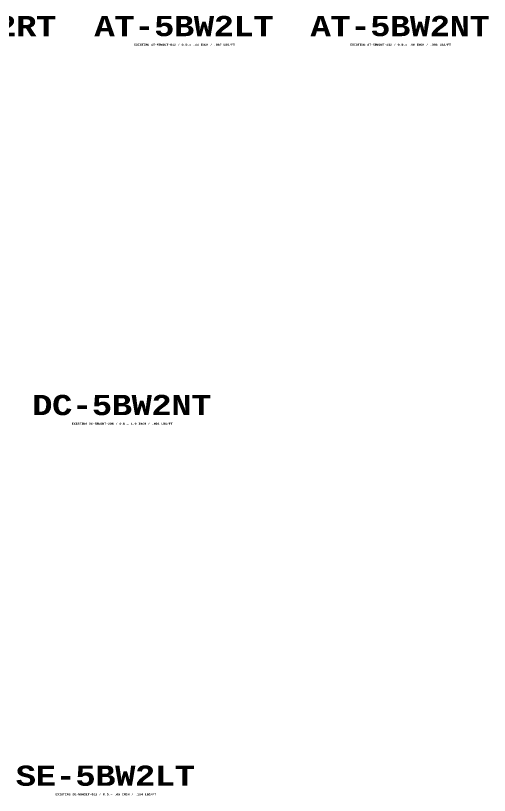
# Model space of a CAD drawing. Header units: feet. Extents: x -16154 to 3860, y -1534289809 to -1534279773.
# Drawn here: x 1669 to 3860, y -1534283842 to -1534280235 of the extents above; entities that cross this region are included whole.
import ezdxf

# ---------------------------------------------------------------- set-up
doc = ezdxf.new("R2010")
doc.units = ezdxf.units.FT
doc.header["$MEASUREMENT"] = 0
doc.layers.add('Level 6', color=7, linetype='Continuous', lineweight=0)
doc.styles.add('TelcoFixed', font='font000.shx', dxfattribs={"height": 9})

msp = doc.modelspace()

# ---------------------------------------------------------------- texts
at = {"layer": 'Level 6', "color": 150, "linetype": 'Continuous', "lineweight": 0, "attachment_point": 1, "line_spacing_factor": 0.9, "style": 'TelcoFixed', "bg_fill": 3, "box_fill_scale": 1, "bg_fill_color": 178, "bg_fill_transparency": 0}
for s, insert, char_height in [('\\fCourier New|b1|i0|c00|p54;\\T0.979;AT-5BQ2RT', (1027.9, -1534280236.9), 93.67), ('\\fCourier New|b1|i0|c00|p54;\\T0.979;AT-5BW2LT', (2033.5, -1534280236.9), 93.67), ('\\fCourier New|b1|i0|c00|p54;\\T0.979;AT-5BW2NT', (3032.5, -1534280236.9), 93.67), ('\\fCourier New|b1|i0|c00|p54;\\T0.979;EXISTING AT-5BW2LT-012 / O.D.= .44 INCH / .087 LBS/FT', (2216.7, -1534280365.8), 8.964), ('\\fCourier New|b1|i0|c00|p54;\\T0.979;EXISTING AT-5BW2NT-432 / O.D.= .90 INCH / .306 LBS/FT', (3215.7, -1534280365.8), 8.964), ('\\fCourier New|b1|i0|c00|p54;\\T0.979;DC-5BW2NT', (1745.7, -1534281989.8), 93.67), ('\\fCourier New|b1|i0|c00|p54;\\T0.979;EXISTING DC-5BW2NT-288 / O.D.= 1.0 INCH / .404 LBS/FT', (1929, -1534282118.8), 8.964), ('\\fCourier New|b1|i0|c00|p54;\\T0.979;SE-5BW2LT', (1669.6, -1534283704.4), 93.67), ('\\fCourier New|b1|i0|c00|p54;\\T0.979;EXISTING SE-5BW2LT-012 / O.D.= .69 INCH / .194 LBS/FT', (1852.8, -1534283833.3), 8.964)]:
    msp.add_mtext(s, dxfattribs=dict(at, insert=insert, char_height=char_height))

doc.saveas('drawing.dxf')
